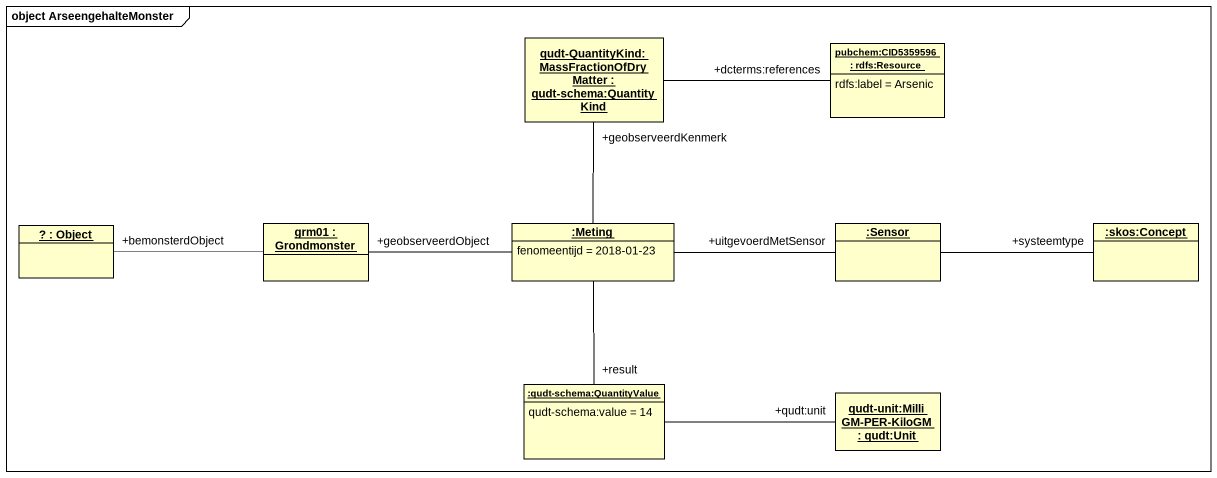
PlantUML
@startuml
mainframe object ArseengehalteMonster
hide circle
hide empty members
object "qudt-QuantityKind:MassFractionOfDryMatter : qudt-schema:QuantityKind" as qudt_QuantityKind
object "pubchem:CID5359596 : rdfs:Resource" as pubchem_CID5359596 {
  rdfs:label = Arsenic
}
object "? : Object" as object1
object "grm01 : Grondmonster" as grm01
object ":Meting" as Meting {
  fenomeentijd = 2018-01-23
}
object ":Sensor" as Sensor
object ":skos:Concept" as skos_Concept
object ":qudt-schema:QuantityValue" as qudt_schema_QuantityValue {
  qudt-schema:value = 14
}
object "qudt-unit:MilliGM-PER-KiloGM : qudt:Unit" as qudt_unit_MilliGM_PER_KiloGM
qudt_QuantityKind -right- "+dcterms:references" pubchem_CID5359596
grm01 -left- "+bemonsterdObject" object1
Meting -up- "+geobserveerdKenmerk" qudt_QuantityKind
Meting -left- "+geobserveerdObject" grm01
Meting -right- "+uitgevoerdMetSensor" Sensor
Meting -- "+result" qudt_schema_QuantityValue
Sensor -right- "+systeemtype" skos_Concept
qudt_schema_QuantityValue -right- "+qudt:unit" qudt_unit_MilliGM_PER_KiloGM
@enduml
